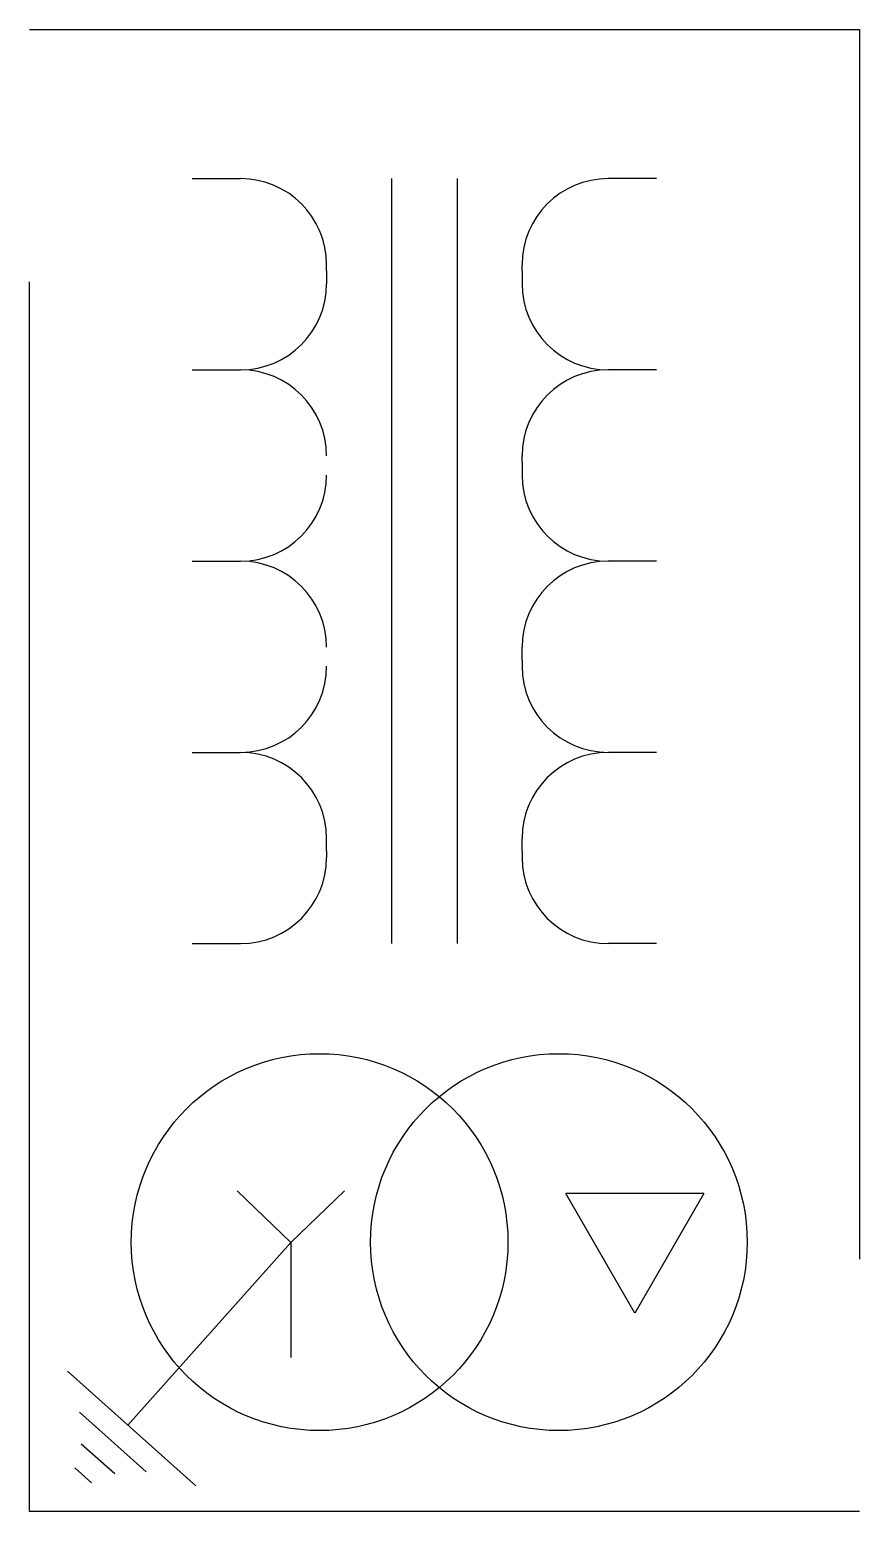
# Model space of a CAD drawing. Header units: millimetres. Extents: x -2930.72 to -2929.88, y 3711.4 to 3712.91.
import ezdxf

# ---------------------------------------------------------------- set-up
doc = ezdxf.new("R2010")
doc.units = ezdxf.units.MM
doc.header["$LTSCALE"] = 10
doc.linetypes.add('HIDDEN', pattern=[0.375, 0.25, -0.125])
doc.layers.add('Ele_diagramas', color=2, linetype='Continuous')

msp = doc.modelspace()

# ---------------------------------------------------------------- linework, layer by layer
at = {"layer": 'Ele_diagramas', "color": 2, "linetype": 'HIDDEN', "ltscale": 0.5}
for p, q in [((-2930.7228, 3711.4015), (-2930.7228, 3712.9079)), ((-2930.7228, 3712.9079), (-2929.8787, 3712.9079)), ((-2929.8787, 3712.9079), (-2929.8787, 3711.4015)), ((-2929.8787, 3711.4015), (-2930.7228, 3711.4015))]:
    msp.add_line(p, q, dxfattribs=at)
at = {"layer": 'Ele_diagramas', "color": 4}
for p, q in [((-2930.5573, 3712.7564), (-2930.5082, 3712.7564)), ((-2930.0852, 3712.7564), (-2930.1343, 3712.7564)), ((-2930.4207, 3712.6625), (-2930.4207, 3712.6689)), ((-2930.4207, 3712.6625), (-2930.4207, 3712.6495)), ((-2930.2218, 3712.6625), (-2930.2218, 3712.6689)), ((-2930.2218, 3712.6625), (-2930.2218, 3712.6495)), ((-2930.5573, 3712.562), (-2930.5082, 3712.562)), ((-2930.5573, 3712.562), (-2930.5082, 3712.562)), ((-2930.0852, 3712.562), (-2930.1343, 3712.562)), ((-2930.0852, 3712.562), (-2930.1343, 3712.562)), ((-2930.2218, 3712.4681), (-2930.2218, 3712.4745)), ((-2930.2218, 3712.4681), (-2930.2218, 3712.455)), ((-2930.5573, 3712.3675), (-2930.5082, 3712.3675)), ((-2930.5573, 3712.3675), (-2930.5082, 3712.3675)), ((-2930.0852, 3712.3675), (-2930.1343, 3712.3675)), ((-2930.0852, 3712.3675), (-2930.1343, 3712.3675)), ((-2930.2218, 3712.267), (-2930.2218, 3712.28)), ((-2930.2218, 3712.267), (-2930.2218, 3712.2606)), ((-2930.5573, 3712.1731), (-2930.5082, 3712.1731)), ((-2930.5573, 3712.1731), (-2930.5082, 3712.1731)), ((-2930.0852, 3712.1731), (-2930.1343, 3712.1731)), ((-2930.0852, 3712.1731), (-2930.1343, 3712.1731)), ((-2930.4207, 3712.0726), (-2930.4207, 3712.0856)), ((-2930.2218, 3712.0726), (-2930.2218, 3712.0856)), ((-2930.4207, 3712.0726), (-2930.4207, 3712.0662)), ((-2930.2218, 3712.0726), (-2930.2218, 3712.0662)), ((-2930.5573, 3711.9787), (-2930.5082, 3711.9787)), ((-2930.0852, 3711.9787), (-2930.1343, 3711.9787))]:
    msp.add_line(p, q, dxfattribs=at)
at = {"layer": 'Ele_diagramas', "color": 3}
for p, q in [((-2930.3546, 3712.7564), (-2930.3546, 3711.9787)), ((-2930.2879, 3712.7564), (-2930.2879, 3711.9787))]:
    msp.add_line(p, q, dxfattribs=at)
at = {"layer": 'Ele_diagramas', "color": 2}
for p, q in [((-2930.4572, 3711.6748), (-2930.5117, 3711.7272)), ((-2930.4572, 3711.6748), (-2930.4026, 3711.7272)), ((-2930.1072, 3711.6031), (-2930.1774, 3711.7247)), ((-2930.0369, 3711.7247), (-2930.1774, 3711.7247)), ((-2930.0369, 3711.7247), (-2930.1072, 3711.6031)), ((-2930.4572, 3711.6748), (-2930.6229, 3711.4892)), ((-2930.4572, 3711.6748), (-2930.4572, 3711.5578))]:
    msp.add_line(p, q, dxfattribs=at)
at = {"layer": 'Ele_diagramas', "color": 1}
for p, q in [((-2930.6843, 3711.544), (-2930.5538, 3711.4275)), ((-2930.672, 3711.5025), (-2930.6041, 3711.4418)), ((-2930.6702, 3711.4703), (-2930.6362, 3711.44)), ((-2930.6769, 3711.4458), (-2930.6599, 3711.4306))]:
    msp.add_line(p, q, dxfattribs=at)
at = {"layer": 'Ele_diagramas', "color": 2}
for centre in [(-2930.4278, 3711.6752), (-2930.1844, 3711.6752)]:
    msp.add_circle(centre, 0.1916, dxfattribs=at)
at = {"layer": 'Ele_diagramas', "color": 4}
for centre, start, end in [((-2930.5082, 3712.6689), 0, 90), ((-2930.1343, 3712.6689), 90, 180), ((-2930.5082, 3712.6495), 270, 0), ((-2930.1343, 3712.6495), 180, 270), ((-2930.5082, 3712.4745), 0, 90), ((-2930.1343, 3712.4745), 90, 180), ((-2930.5082, 3712.455), 270, 0), ((-2930.1343, 3712.455), 180, 270), ((-2930.5082, 3712.28), 0, 90), ((-2930.1343, 3712.28), 90, 180), ((-2930.5082, 3712.2606), 270, 0), ((-2930.1343, 3712.2606), 180, 270), ((-2930.5082, 3712.0856), 0, 90), ((-2930.1343, 3712.0856), 90, 180), ((-2930.5082, 3712.0662), 270, 0), ((-2930.1343, 3712.0662), 180, 270)]:
    msp.add_arc(centre, 0.0875, start, end, dxfattribs=at)

doc.saveas('drawing.dxf')
